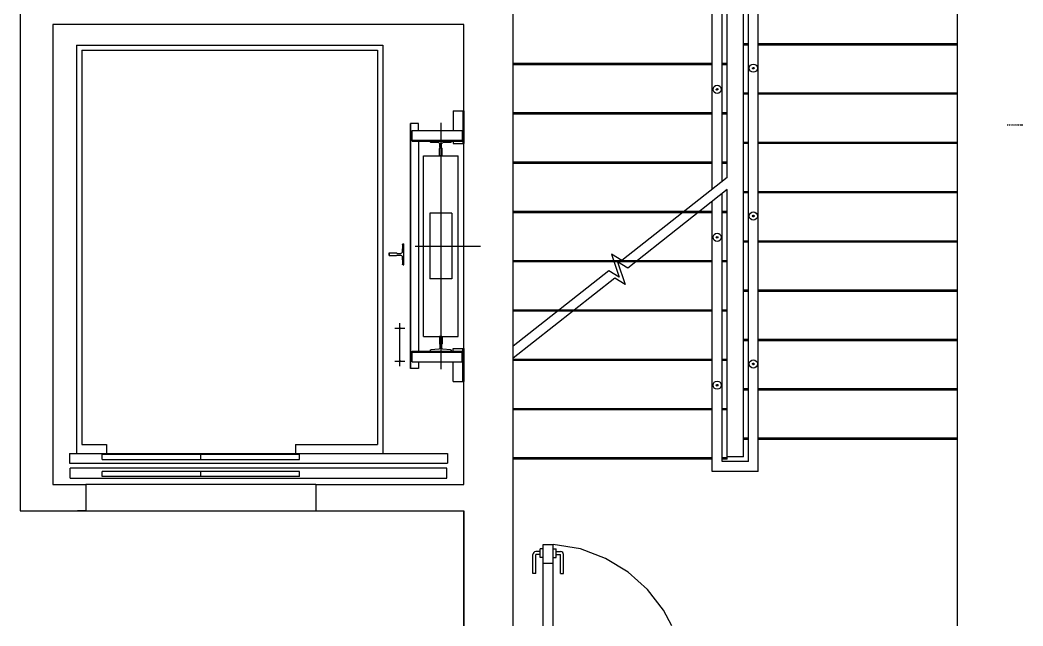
# Model space of a CAD drawing. Header units: millimetres. Extents: x 1372008 to 1411324, y -46445 to -30295.
# Drawn here: x 1385665 to 1391765, y -39725 to -36037 of the extents above; entities that cross this region are included whole.
import ezdxf

# ---------------------------------------------------------------- set-up
doc = ezdxf.new("R2010")
doc.units = ezdxf.units.MM
doc.linetypes.add('DASHDOT2', pattern=[12.7, 6.35, -3.175, 0, -3.175])
doc.linetypes.add('HIDDEN2', pattern=[4.7625, 3.175, -1.5875])
for name, color, linetype in [('Lift', 7, 'Continuous'), ('Meheccer', 7, 'Continuous'), ('Pillekan', 7, 'Continuous'), ('plita 2', 7, 'Continuous'), ('Qapi', 7, 'Continuous'), ('Santexnika', 7, 'Continuous'), ('sutun1', 7, 'Continuous')]:
    doc.layers.add(name, color=color, linetype=linetype)

msp = doc.modelspace()

# ---------------------------------------------------------------- linework, layer by layer
at = {"layer": 'Lift'}
for p, q in [((1386009.2, -36189.8), (1386009.2, -38674.8)), ((1386009.2, -36189.8), (1387871.2, -36189.8)), ((1386040.2, -36219.8), (1386040.2, -38619.8)), ((1386040.2, -36219.8), (1387840.2, -36219.8)), ((1387840.2, -36219.8), (1387840.2, -38619.8)), ((1387871.2, -36189.8), (1387871.2, -38674.8)), ((1388300.2, -36588.9), (1388300.2, -36708.9)), ((1388300.2, -36588.9), (1388365.2, -36588.9)), ((1388359.2, -36588.9), (1388359.2, -36788.9)), ((1388365.2, -36588.9), (1388365.2, -36788.9)), ((1388089.2, -36667.8), (1388039.2, -36667.8)), ((1388039.2, -38157.8), (1388039.2, -36667.8)), ((1388042.4, -38157.8), (1388042.4, -36667.8)), ((1388049.2, -36708.9), (1388355.2, -36708.9)), ((1388049.2, -36773.8), (1388049.2, -36708.9)), ((1388089.2, -36708.9), (1388089.2, -36667.8)), ((1388224.2, -36662.8), (1388224.2, -38162.8)), ((1388355.2, -36708.9), (1388355.2, -36773.9)), ((1388049.2, -36767.9), (1388355.2, -36767.9)), ((1388049.2, -36773.9), (1388355.2, -36773.9)), ((1388089.2, -36773.9), (1388089.2, -38051.8)), ((1388160.7, -36773.9), (1388287.7, -36773.9)), ((1388160.7, -36778), (1388160.7, -36773.9)), ((1388212.6, -36784.7), (1388164.5, -36782)), ((1388283.9, -36782), (1388235.8, -36784.7)), ((1388287.7, -36778), (1388287.7, -36773.9)), ((1388300.2, -36773.9), (1388300.2, -36788.9)), ((1388216.3, -36862), (1388216.3, -36818.3)), ((1388219.2, -36813.8), (1388219.2, -36791.6)), ((1388229.2, -36813.8), (1388229.2, -36791.6)), ((1388232.1, -36862), (1388232.1, -36818.3)), ((1388300.2, -36788.9), (1388365.2, -36788.9)), ((1388119.2, -36862.8), (1388329.2, -36862.8)), ((1388119.2, -37962.8), (1388119.2, -36862.8)), ((1388217.1, -36862.8), (1388216.3, -36862)), ((1388231.3, -36862.8), (1388217.1, -36862.8)), ((1388231.3, -36862.8), (1388217.1, -36862.8)), ((1388231.3, -36862.8), (1388232.1, -36862)), ((1388329.2, -37962.8), (1388329.2, -36862.8)), ((1388157.7, -37212.8), (1388157.7, -37612.8)), ((1388290.7, -37212.8), (1388157.7, -37212.8)), ((1388290.7, -37212.8), (1388290.7, -37612.8)), ((1387991, -37403.1), (1387988.4, -37451.2)), ((1387995, -37399.3), (1387999.1, -37399.3)), ((1387999.1, -37526.3), (1387999.1, -37399.3)), ((1388069.4, -37412.8), (1388465.2, -37412.8)), ((1387910.2, -37455.7), (1387911, -37454.9)), ((1387910.2, -37455.7), (1387910.2, -37470)), ((1387910.2, -37455.7), (1387910.2, -37470)), ((1387910.2, -37470), (1387910.2, -37455.7)), ((1387910.2, -37470), (1387911, -37470.8)), ((1387911, -37454.9), (1387954.7, -37454.9)), ((1387911, -37470.8), (1387954.7, -37470.8)), ((1387959.2, -37457.8), (1387981.4, -37457.8)), ((1387959.2, -37467.8), (1387981.4, -37467.8)), ((1387988.4, -37474.4), (1387991, -37522.5)), ((1387995, -37526.3), (1387999.1, -37526.3)), ((1388290.7, -37612.8), (1388157.7, -37612.8)), ((1387945.2, -37912.8), (1388005.2, -37912.8)), ((1387975.2, -38143), (1387975.2, -37882.6)), ((1388119.2, -37962.8), (1388329.2, -37962.8)), ((1388217.1, -37962.8), (1388216.3, -37963.6)), ((1388216.3, -37963.6), (1388216.3, -38007.3)), ((1388231.3, -37962.8), (1388217.1, -37962.8)), ((1388231.3, -37962.8), (1388217.1, -37962.8)), ((1388231.3, -37962.8), (1388232.1, -37963.6)), ((1388232.1, -37963.6), (1388232.1, -38007.3)), ((1388049.2, -38116.7), (1388049.2, -38051.7)), ((1388049.2, -38051.7), (1388355.2, -38051.7)), ((1388049.2, -38057.7), (1388355.2, -38057.7)), ((1388160.7, -38047.6), (1388160.7, -38051.7)), ((1388160.7, -38051.7), (1388287.7, -38051.7)), ((1388212.6, -38041), (1388164.5, -38043.6)), ((1388219.2, -38011.9), (1388219.2, -38034)), ((1388229.2, -38011.9), (1388229.2, -38034)), ((1388283.9, -38043.6), (1388235.8, -38041)), ((1388287.7, -38047.6), (1388287.7, -38051.7)), ((1388300.2, -38036.7), (1388365.2, -38036.7)), ((1388300.2, -38051.7), (1388300.2, -38036.7)), ((1388355.2, -38116.7), (1388355.2, -38051.7)), ((1388359.2, -38236.7), (1388359.2, -38036.7)), ((1388365.2, -38036.7), (1388365.2, -38236.7)), ((1387945.2, -38112.8), (1388005.2, -38112.8)), ((1388049.2, -38116.7), (1388355.2, -38116.7)), ((1388089.2, -38116.7), (1388089.2, -38157.8)), ((1388300.2, -38236.7), (1388300.2, -38116.7)), ((1388089.2, -38157.8), (1388039.2, -38157.8)), ((1388300.2, -38236.7), (1388365.2, -38236.7)), ((1386040.2, -38619.8), (1386190.2, -38619.8)), ((1386190.2, -38619.8), (1386190.2, -38674.8)), ((1387340.2, -38619.8), (1387840.2, -38619.8)), ((1387340.2, -38619.8), (1387340.2, -38674.8)), ((1385965.2, -38674.8), (1385965.2, -38734.8)), ((1385965.2, -38674.8), (1388265.2, -38674.8)), ((1385965.2, -38734.8), (1388265.2, -38734.8)), ((1386165.2, -38710.8), (1386165.2, -38678.8)), ((1386165.2, -38678.8), (1387365.2, -38678.8)), ((1386165.2, -38710.8), (1387365.2, -38710.8)), ((1386765.2, -38710.8), (1386765.2, -38678.8)), ((1387365.2, -38710.8), (1387365.2, -38678.8)), ((1388265.2, -38674.8), (1388265.2, -38734.8)), ((1385970.2, -38824.8), (1385970.2, -38764.8)), ((1388260.2, -38764.8), (1385970.2, -38764.8)), ((1387365.2, -38783.8), (1386165.2, -38783.8)), ((1386165.2, -38815.8), (1386165.2, -38783.8)), ((1386765.2, -38815.8), (1386765.2, -38783.8)), ((1387365.2, -38815.8), (1387365.2, -38783.8)), ((1388260.2, -38824.8), (1388260.2, -38764.8)), ((1385970.2, -38824.8), (1388260.2, -38824.8)), ((1387365.2, -38815.8), (1386165.2, -38815.8))]:
    msp.add_line(p, q, dxfattribs=at)
at = {"layer": 'Lift', "extrusion": (0, 0, -1)}
for centre in [(-1387975.2, -37912.8), (-1387975.2, -38112.8)]:
    msp.add_circle(centre, 4, dxfattribs=at)
for centre, radius, start, end in [((-1388164.7, -36778), 4, -86.86899, 0), ((-1388283.7, -36778), 4, 180, -93.13101), ((-1388212.2, -36791.6), 7, 93.13101, 180), ((-1388214.2, -36813.8), 5, 180, -114.33053), ((-1388236.2, -36791.6), 7, 0, 86.86899), ((-1388234.2, -36813.8), 5, -65.66947, 0), ((-1387981.4, -37450.8), 7, -176.86899, -90), ((-1387995, -37403.3), 4, 3.13101, 90), ((-1387959.2, -37452.8), 5, -90, -24.33053), ((-1387959.2, -37472.8), 5, 24.33053, 90), ((-1387981.4, -37474.8), 7, 90, 176.86899), ((-1387995, -37522.3), 4, -90, -3.13101), ((-1388164.7, -38047.6), 4, 0, 86.86899), ((-1388212.2, -38034), 7, 180, -93.13101), ((-1388214.2, -38011.9), 5, 114.33053, 180), ((-1388234.2, -38011.9), 5, 0, 65.66947), ((-1388236.2, -38034), 7, -86.86899, 0), ((-1388283.7, -38047.6), 4, 93.13101, 180)]:
    msp.add_arc(centre, radius, start, end, dxfattribs=at)
at = {"layer": 'Meheccer'}
for p, q in [((1389875.2, -37066.7), (1389875.2, -34904.8)), ((1390155.2, -38784.8), (1390155.2, -34904.8)), ((1389935.2, -37019.3), (1389935.2, -34964.8)), ((1390095.2, -38724.8), (1390095.2, -34964.8)), ((1389875.2, -38784.8), (1389875.2, -37140.6)), ((1389935.2, -38724.8), (1389935.2, -37093.2)), ((1390095.2, -38724.8), (1389935.2, -38724.8)), ((1390155.2, -38784.8), (1389875.2, -38784.8))]:
    msp.add_line(p, q, dxfattribs=at)
for centre, radius in [((1390125.2, -36330), 25), ((1389905.2, -36459.3), 25), ((1390125.2, -37230.3), 25), ((1389905.2, -37359.6), 25), ((1389905.2, -37359.6), 5), ((1390125.2, -38130), 25), ((1389905.2, -38259.6), 25), ((1389905.2, -38259.6), 5)]:
    msp.add_circle(centre, radius, dxfattribs=at)
at = {"layer": 'Meheccer', "linetype": 'HIDDEN2'}
for centre in [(1390125.2, -36330), (1389905.2, -36459.3), (1390125.2, -37230.3), (1390125.2, -38130)]:
    msp.add_circle(centre, 5, dxfattribs=at)
at = {"layer": 'Pillekan'}
for p, q in [((1389965.2, -36995.6), (1389965.2, -34994.8)), ((1390065.2, -38694.8), (1390065.2, -34994.8)), ((1390065.2, -36180), (1390095.2, -36180)), ((1390065.2, -36187.1), (1390095.2, -36187.1)), ((1390155.2, -36180), (1391365.2, -36180)), ((1390155.2, -36187.1), (1391365.2, -36187.1)), ((1389875.2, -36302.6), (1388665.2, -36302.6)), ((1389875.2, -36309.6), (1388665.2, -36309.6)), ((1389965.2, -36302.6), (1389935.2, -36302.6)), ((1389965.2, -36309.6), (1389935.2, -36309.6)), ((1390065.2, -36480), (1390095.2, -36480)), ((1390065.2, -36487.1), (1390095.2, -36487.1)), ((1390155.2, -36480), (1391365.2, -36480)), ((1390155.2, -36487.1), (1391365.2, -36487.1)), ((1389875.2, -36602.6), (1388665.2, -36602.6)), ((1389875.2, -36609.6), (1388665.2, -36609.6)), ((1389965.2, -36602.6), (1389935.2, -36602.6)), ((1389965.2, -36609.6), (1389935.2, -36609.6)), ((1390065.2, -36780), (1390095.2, -36780)), ((1390155.2, -36780), (1391365.2, -36780)), ((1390065.2, -36787.1), (1390095.2, -36787.1)), ((1390155.2, -36787.1), (1391365.2, -36787.1)), ((1389875.2, -36902.6), (1388665.2, -36902.6)), ((1389965.2, -36902.6), (1389935.2, -36902.6)), ((1389875.2, -36909.6), (1388665.2, -36909.6)), ((1389965.2, -36909.6), (1389935.2, -36909.6)), ((1389965.2, -38709.6), (1389965.2, -37069.5)), ((1390065.2, -37080), (1390095.2, -37080)), ((1390065.2, -37087.1), (1390095.2, -37087.1)), ((1390155.2, -37080), (1391365.2, -37080)), ((1390155.2, -37087.1), (1391365.2, -37087.1)), ((1389869.8, -37144.8), (1389875.2, -37144.8)), ((1389875.2, -37202.6), (1388665.2, -37202.6)), ((1389875.2, -37209.6), (1388665.2, -37209.6)), ((1389965.2, -37202.6), (1389935.2, -37202.6)), ((1389965.2, -37209.6), (1389935.2, -37209.6)), ((1390065.2, -37380), (1390095.2, -37380)), ((1390065.2, -37387.1), (1390095.2, -37387.1)), ((1390155.2, -37380), (1391365.2, -37380)), ((1390155.2, -37387.1), (1391365.2, -37387.1)), ((1389875.2, -37502.6), (1388665.2, -37502.6)), ((1389875.2, -37509.6), (1388665.2, -37509.6)), ((1389324.6, -37501.3), (1389262.5, -37462.9)), ((1389262.5, -37462.9), (1389308.3, -37601.7)), ((1389361.2, -37546.3), (1389299, -37507.9)), ((1389299, -37507.9), (1389344.9, -37646.7)), ((1389965.2, -37502.6), (1389935.2, -37502.6)), ((1389965.2, -37509.6), (1389935.2, -37509.6)), ((1389308.3, -37601.7), (1389246.2, -37563.3)), ((1389344.9, -37646.7), (1389282.7, -37608.3)), ((1390065.2, -37680), (1390095.2, -37680)), ((1390065.2, -37687.1), (1390095.2, -37687.1)), ((1390155.2, -37680), (1391365.2, -37680)), ((1390155.2, -37687.1), (1391365.2, -37687.1)), ((1389875.2, -37802.6), (1388665.2, -37802.6)), ((1389875.2, -37809.6), (1388665.2, -37809.6)), ((1389965.2, -37802.6), (1389935.2, -37802.6)), ((1389965.2, -37809.6), (1389935.2, -37809.6)), ((1390065.2, -37980), (1390095.2, -37980)), ((1390065.2, -37987.1), (1390095.2, -37987.1)), ((1390155.2, -37980), (1391365.2, -37980)), ((1390155.2, -37987.1), (1391365.2, -37987.1)), ((1389875.2, -38102.6), (1388665.2, -38102.6)), ((1389875.2, -38109.6), (1388665.2, -38109.6)), ((1389965.2, -38102.6), (1389935.2, -38102.6)), ((1389965.2, -38109.6), (1389935.2, -38109.6)), ((1390065.2, -38280), (1390095.2, -38280)), ((1390065.2, -38287.1), (1390095.2, -38287.1)), ((1390155.2, -38280), (1391365.2, -38280)), ((1390155.2, -38287.1), (1391365.2, -38287.1)), ((1389875.2, -38402.6), (1388665.2, -38402.6)), ((1389875.2, -38409.6), (1388665.2, -38409.6)), ((1389965.2, -38402.6), (1389935.2, -38402.6)), ((1389965.2, -38409.6), (1389935.2, -38409.6)), ((1390065.2, -38580), (1390095.2, -38580)), ((1390065.2, -38587.1), (1390095.2, -38587.1)), ((1390155.2, -38580), (1391365.2, -38580)), ((1390155.2, -38587.1), (1391365.2, -38587.1)), ((1389875.2, -38702.6), (1388665.2, -38702.6)), ((1389875.2, -38709.6), (1388665.2, -38709.6)), ((1389965.2, -38702.6), (1389935.2, -38702.6)), ((1389965.2, -38709.6), (1389935.2, -38709.6)), ((1390065.2, -38694.8), (1389965.2, -38694.8))]:
    msp.add_line(p, q, dxfattribs=at)
at = {"layer": 'Pillekan', "linetype": 'Continuous'}
for points in [[(1389965.2, -36995.6), (1389324.6, -37501.3)], [(1389965.2, -37069.5), (1389361.2, -37546.3)], [(1389246.2, -37563.3), (1388665.2, -38021.9)], [(1389282.7, -37608.3), (1388665.2, -38095.8)]]:
    msp.add_lwpolyline(points, dxfattribs=at)
at = {"layer": 'plita 2'}
msp.add_line((1387465.2, -38864.8), (1386065.2, -38864.8), dxfattribs=at)
at = {"layer": 'Qapi', "linetype": 'Continuous'}
for p, q in [((1388828.5, -39272.6), (1388801.9, -39272.6)), ((1388828.5, -39272.6), (1388801.9, -39272.6)), ((1388828.5, -39272.6), (1388801.9, -39272.6)), ((1388828.5, -39272.6), (1388801.9, -39272.6)), ((1388828.5, -39272.6), (1388801.9, -39272.6)), ((1388828.5, -39272.6), (1388801.9, -39272.6)), ((1388846.3, -39254.8), (1388828.5, -39254.8)), ((1388828.5, -39308.2), (1388828.5, -39254.8)), ((1388828.5, -39308.2), (1388828.5, -39254.8)), ((1388846.3, -39254.8), (1388828.5, -39254.8)), ((1388828.5, -39308.2), (1388828.5, -39254.8)), ((1388828.5, -39308.2), (1388828.5, -39254.8)), ((1388908.5, -39254.8), (1388926.3, -39254.8)), ((1388908.5, -39254.8), (1388926.3, -39254.8)), ((1388926.3, -39308.2), (1388926.3, -39254.8)), ((1388926.3, -39308.2), (1388926.3, -39254.8)), ((1388926.3, -39308.2), (1388926.3, -39254.8)), ((1388926.3, -39308.2), (1388926.3, -39254.8)), ((1388926.3, -39272.6), (1388953, -39272.6)), ((1388926.3, -39272.6), (1388953, -39272.6)), ((1388926.3, -39272.6), (1388953, -39272.6)), ((1388926.3, -39272.6), (1388953, -39272.6)), ((1388926.3, -39272.6), (1388953, -39272.6)), ((1388926.3, -39272.6), (1388953, -39272.6)), ((1388784.1, -39405.9), (1388784.1, -39290.4)), ((1388784.1, -39405.9), (1388784.1, -39290.4)), ((1388801.9, -39405.9), (1388801.9, -39290.4)), ((1388828.5, -39290.4), (1388801.9, -39290.4)), ((1388801.9, -39405.9), (1388801.9, -39290.4)), ((1388828.5, -39290.4), (1388801.9, -39290.4)), ((1388846.3, -39308.2), (1388828.5, -39308.2)), ((1388846.3, -39308.2), (1388828.5, -39308.2)), ((1388908.5, -39308.2), (1388926.3, -39308.2)), ((1388908.5, -39308.2), (1388926.3, -39308.2)), ((1388926.3, -39290.4), (1388953, -39290.4)), ((1388926.3, -39290.4), (1388953, -39290.4)), ((1388953, -39405.9), (1388953, -39290.4)), ((1388953, -39405.9), (1388953, -39290.4)), ((1388970.7, -39405.9), (1388970.7, -39290.4)), ((1388970.7, -39405.9), (1388970.7, -39290.4)), ((1388801.9, -39405.9), (1388784.1, -39405.9)), ((1388801.9, -39405.9), (1388784.1, -39405.9)), ((1388953, -39405.9), (1388970.7, -39405.9)), ((1388953, -39405.9), (1388970.7, -39405.9))]:
    msp.add_line(p, q, dxfattribs=at)
at = {"layer": 'Qapi'}
for p, q in [((1388846.3, -39228.2), (1388908.5, -39228.2)), ((1388846.3, -39228.2), (1388908.5, -39228.2)), ((1388846.3, -39724.8), (1388846.3, -39228.2)), ((1388846.3, -39228.2), (1388908.5, -39228.2)), ((1388846.3, -39228.2), (1388908.5, -39228.2)), ((1388846.3, -39724.8), (1388846.3, -39228.2)), ((1388908.5, -39724.8), (1388908.5, -39228.2)), ((1388908.5, -39724.8), (1388908.5, -39228.2)), ((1388846.3, -39343.7), (1388908.5, -39343.7)), ((1388846.3, -39343.7), (1388908.5, -39343.7))]:
    msp.add_line(p, q, dxfattribs=at)
msp.add_lwpolyline([(1389629, -39724.8), (1389579.8, -39628.9), (1389482.3, -39502.8), (1389363.5, -39396.6), (1389226.3, -39313.3), (1389073.7, -39256.1), (1388908.5, -39228.2)], dxfattribs=at)
msp.add_lwpolyline([(1389629, -39724.8), (1389579.8, -39628.9), (1389482.3, -39502.8), (1389363.5, -39396.6), (1389226.3, -39313.3), (1389073.7, -39256.1), (1388908.5, -39228.2)], dxfattribs=at)
at = {"layer": 'Qapi', "linetype": 'Continuous'}
for centre, start, end in [((1388801.9, -39290.4), 90, 180), ((1388801.9, -39290.4), 90, 180), ((1388953, -39290.4), 0, 90), ((1388953, -39290.4), 0, 90)]:
    msp.add_arc(centre, 17.8, start, end, dxfattribs=at)
at = {"layer": 'Santexnika', "color": 26, "linetype": 'DASHDOT2', "true_color": 0x791e15}
msp.add_line((1391669, -36674.1), (1391765.2, -36674.1), dxfattribs=at)
at = {"layer": 'sutun1', "color": 134}
for p, q in [((1385665.2, -33594.8), (1385665.2, -39024.8)), ((1385665.2, -39024.8), (1388365.2, -39024.8)), ((1388365.2, -39024.8), (1388365.2, -39724.8))]:
    msp.add_line(p, q, dxfattribs=at)
at = {"layer": 'sutun1'}
for p, q in [((1388665.2, -39724.8), (1388665.2, -33794.8)), ((1391365.2, -34044.8), (1391365.2, -39724.8)), ((1385665.2, -35754.8), (1385665.2, -39024.8)), ((1388365.2, -36064.8), (1385865.2, -36064.8)), ((1385865.2, -36064.8), (1385865.2, -38864.8)), ((1388365.2, -38864.8), (1388365.2, -36064.8)), ((1385865.2, -38864.8), (1386065.2, -38864.8)), ((1386065.2, -38864.8), (1386065.2, -39024.8)), ((1387465.2, -38864.8), (1387465.2, -39024.8)), ((1385665.2, -39024.8), (1386065.2, -39024.8)), ((1386065.2, -39024.8), (1386015.2, -39024.8)), ((1387465.2, -39024.8), (1388365.2, -39024.8)), ((1388365.2, -39724.8), (1388365.2, -39024.8))]:
    msp.add_line(p, q, dxfattribs=at)
msp.add_lwpolyline([(1387465.2, -38864.8), (1388365.2, -38864.8)], dxfattribs=at)

doc.saveas('drawing.dxf')
